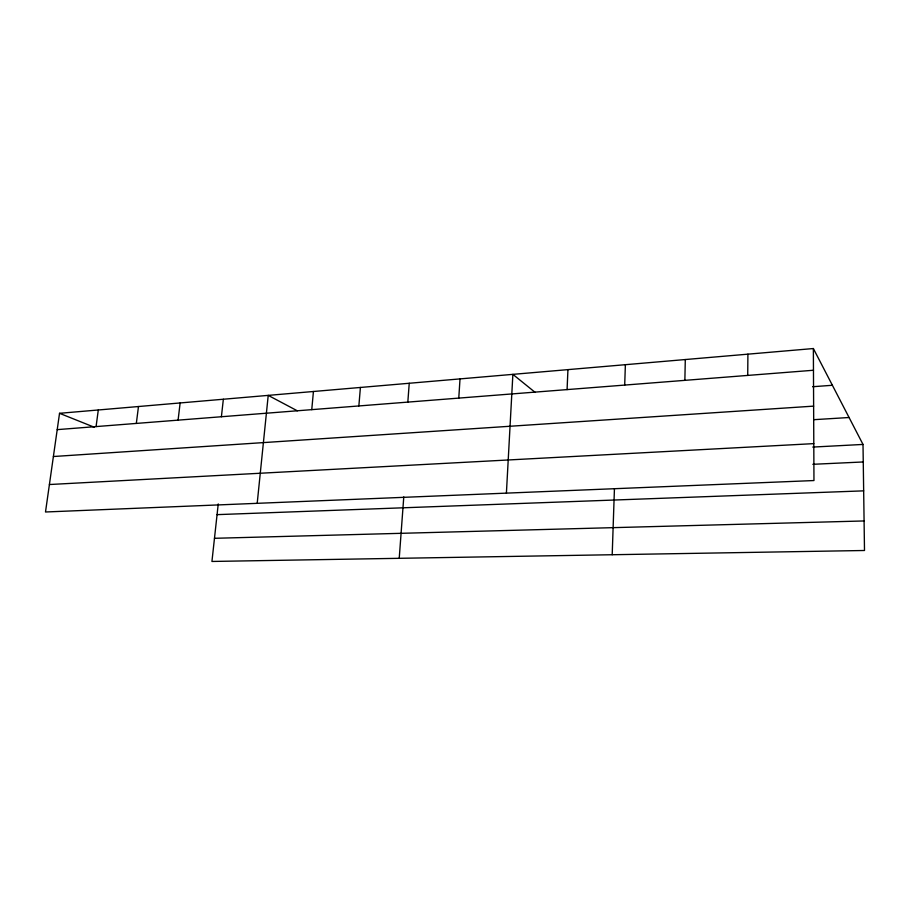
<?xml version="1.0" encoding="UTF-8"?>
<svg xmlns="http://www.w3.org/2000/svg" width="910" height="910" viewBox="0 0 910 910"><rect width="100%" height="100%" fill="white"/><g stroke="black" fill="none" stroke-linecap="round" stroke-linejoin="round"><path stroke-width="1.36" d="M747.724 375.421L747.906 354.161M684.866 380.357L685.298 359.541M624.704 385.078L625.375 364.694M612.202 554.736L614.432 488.863M567.078 389.605L567.942 369.631M506.404 493.129L512.876 374.363L535.194 392.426M458.776 398.102L460.016 378.901M407.828 402.106L409.238 383.269M399.228 558.319L403.778 496.894M358.858 405.951L360.417 387.455M311.755 409.648L313.438 391.493M257.2 503.332L268.223 395.384L297.32 410.808M218.241 503.924L211.939 561.459L864.5 550.493L863.01 444.433L813.369 348.541L59.537 413.311L45.5 511.989L813.961 480.548L813.369 348.541M221.403 416.746L223.348 399.24M178.087 420.147L180.135 402.948M136.329 423.423L138.479 406.531M96.073 426.585L98.303 409.978M57.216 429.634L813.472 370.256M812.607 386.727L832.388 385.283M53.394 456.524L813.631 406.133M813.711 419.692L849.076 417.508M49.413 484.529L813.802 443.625M812.778 447.072L863.01 444.433M812.857 464.305L863.26 461.962M217.069 514.639L863.658 490.854M214.476 538.299L864.09 520.952M59.537 413.311L94.333 427.256"/></g></svg>
